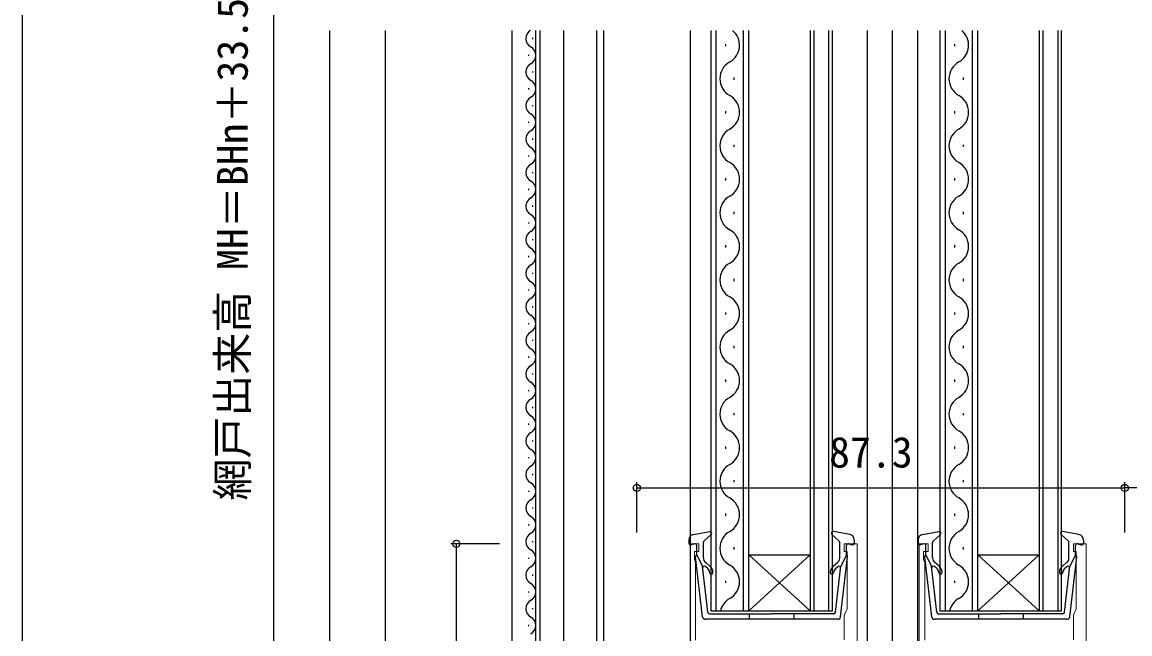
# Model space of a CAD drawing. Units: millimetres, scale not verified. Extents: x -437 to 438, y -331 to 329.
# Drawn here: x -436.9 to -238.7, y -135.7 to -26.3 of the extents above; entities that cross this region are included whole.
import ezdxf
from ezdxf.enums import TextEntityAlignment as Align

# ---------------------------------------------------------------- set-up
doc = ezdxf.new("R2010")
doc.units = ezdxf.units.MM
doc.header["$LTSCALE"] = 2
doc.layers.add('0-2_YKK_11', color=7, linetype='Continuous', lineweight=18)
for name, color, linetype in [('0-4_YKK_12', 2, 'Continuous'), ('0-5_YKK_13', 4, 'Continuous'), ('0-7_YKK_D', 6, 'Continuous'), ('0-8_YKK_ZWAK', 7, 'Continuous'), ('0-9_YSS_K', 3, 'Continuous')]:
    doc.layers.add(name, color=color, linetype=linetype)
doc.styles.add('ＭＳ ゴシック', font='')
doc.styles.get('ＭＳ ゴシック').set_extended_font_data('MS Gothic')

msp = doc.modelspace()

# ---------------------------------------------------------------- linework, layer by layer
at = {"layer": '0-2_YKK_11'}
for points in [[(-316.395, -136.824), (-316.395, -122.897), (-316.495, -122.674), (-316.595, -122.45), (-316.595, -120.997), (-315.795, -120.997), (-315.795, -119.597), (-317.395, -119.597), (-317.395, -137.097)], [(-289.795, -120.997), (-289.795, -119.597), (-287.495, -119.597)], [(-287.495, -119.597), (-287.495, -193.597)], [(-275.395, -136.824), (-275.395, -122.897), (-275.495, -122.674), (-275.595, -122.45), (-275.595, -120.997), (-274.795, -120.997), (-274.795, -119.597), (-276.395, -119.597), (-276.395, -137.097)], [(-248.795, -120.997), (-248.795, -119.597), (-246.495, -119.597)], [(-246.495, -119.597), (-246.495, -193.597)], [(-289.795, -136.797), (-289.795, -132.297), (-289.41, -131.509), (-289.295, -131.272), (-289.295, -120.997), (-289.795, -120.997)], [(-248.795, -136.797), (-248.795, -132.297), (-248.41, -131.509), (-248.295, -131.272), (-248.295, -120.997), (-248.795, -120.997)]]:
    msp.add_lwpolyline(points, dxfattribs=at)
at = {"layer": '0-4_YKK_12'}
for p, q in [((-349.195, -206.097), (-349.195, -27.747)), ((-344.995, -169.905), (-344.995, -27.747)), ((-344.195, -169.097), (-344.195, -27.747)), ((-339.995, -169.097), (-339.995, -27.747)), ((-334.095, -170.787), (-334.095, -27.747)), ((-332.895, -27.747), (-332.895, -163.982)), ((-317.395, -27.747), (-317.395, -192.597)), ((-313.695, -27.747), (-313.695, -131.597)), ((-312.695, -131.597), (-312.695, -27.747)), ((-307.895, -27.747), (-307.895, -131.597)), ((-295.895, -27.747), (-295.895, -131.597)), ((-295.195, -131.597), (-295.195, -27.747)), ((-292.595, -27.747), (-292.595, -131.597)), ((-285.695, -27.747), (-285.695, -145.979)), ((-281.195, -27.747), (-281.195, -192.593)), ((-276.695, -27.747), (-276.695, -192.593)), ((-272.695, -27.747), (-272.695, -131.597)), ((-271.695, -131.597), (-271.695, -27.747)), ((-266.895, -27.747), (-266.895, -131.597)), ((-254.895, -27.747), (-254.895, -131.597)), ((-254.195, -131.597), (-254.195, -27.747)), ((-251.595, -27.747), (-251.595, -131.597)), ((-345.495, -29.302), (-345.495, -29.102)), ((-311.055, -30.197), (-311.055, -30.597)), ((-270.055, -30.197), (-270.055, -30.597)), ((-346.255, -32.302), (-346.255, -32.102)), ((-345.495, -35.302), (-345.495, -35.102)), ((-309.535, -36.197), (-309.535, -36.597)), ((-268.535, -36.197), (-268.535, -36.597)), ((-346.255, -38.302), (-346.255, -38.102)), ((-345.495, -41.302), (-345.495, -41.102)), ((-311.055, -42.197), (-311.055, -42.597)), ((-270.055, -42.197), (-270.055, -42.597)), ((-346.255, -44.302), (-346.255, -44.102)), ((-345.495, -47.302), (-345.495, -47.102)), ((-309.535, -48.197), (-309.535, -48.597)), ((-268.535, -48.197), (-268.535, -48.597)), ((-346.255, -50.302), (-346.255, -50.102)), ((-345.495, -53.302), (-345.495, -53.102)), ((-311.055, -54.197), (-311.055, -54.597)), ((-270.055, -54.197), (-270.055, -54.597)), ((-346.255, -56.302), (-346.255, -56.102)), ((-345.495, -59.302), (-345.495, -59.102)), ((-309.535, -60.197), (-309.535, -60.597)), ((-268.535, -60.197), (-268.535, -60.597)), ((-346.255, -62.302), (-346.255, -62.102)), ((-345.495, -65.302), (-345.495, -65.102)), ((-311.055, -66.197), (-311.055, -66.597)), ((-270.055, -66.197), (-270.055, -66.597)), ((-346.255, -68.302), (-346.255, -68.102)), ((-345.495, -71.302), (-345.495, -71.102)), ((-309.535, -72.197), (-309.535, -72.597)), ((-268.535, -72.197), (-268.535, -72.597)), ((-346.255, -74.302), (-346.255, -74.102)), ((-345.495, -77.302), (-345.495, -77.102)), ((-311.055, -78.197), (-311.055, -78.597)), ((-270.055, -78.197), (-270.055, -78.597)), ((-346.255, -80.302), (-346.255, -80.102)), ((-345.495, -83.302), (-345.495, -83.102)), ((-309.535, -84.197), (-309.535, -84.597)), ((-268.535, -84.197), (-268.535, -84.597)), ((-346.255, -86.302), (-346.255, -86.102)), ((-345.495, -89.302), (-345.495, -89.102)), ((-311.055, -90.197), (-311.055, -90.597)), ((-270.055, -90.197), (-270.055, -90.597)), ((-346.255, -92.302), (-346.255, -92.102)), ((-345.495, -95.302), (-345.495, -95.102)), ((-309.535, -96.197), (-309.535, -96.597)), ((-268.535, -96.197), (-268.535, -96.597)), ((-346.255, -98.302), (-346.255, -98.102)), ((-345.495, -101.302), (-345.495, -101.102)), ((-311.055, -102.197), (-311.055, -102.597)), ((-270.055, -102.197), (-270.055, -102.597)), ((-346.255, -104.302), (-346.255, -104.102)), ((-345.495, -107.302), (-345.495, -107.102)), ((-309.535, -108.197), (-309.535, -108.597)), ((-268.535, -108.197), (-268.535, -108.597)), ((-346.255, -110.302), (-346.255, -110.102)), ((-345.495, -113.302), (-345.495, -113.102)), ((-311.055, -114.197), (-311.055, -114.597)), ((-270.055, -114.197), (-270.055, -114.597)), ((-346.255, -116.302), (-346.255, -116.102)), ((-345.495, -119.302), (-345.495, -119.102)), ((-309.535, -120.197), (-309.535, -120.597)), ((-268.535, -120.197), (-268.535, -120.597)), ((-346.255, -122.302), (-346.255, -122.102)), ((-306.895, -121.597), (-295.895, -121.597)), ((-306.895, -131.597), (-295.895, -121.597)), ((-295.895, -131.597), (-306.895, -121.597)), ((-265.895, -121.597), (-254.895, -121.597)), ((-265.895, -131.597), (-254.895, -121.597)), ((-254.895, -131.597), (-265.895, -121.597)), ((-345.495, -125.302), (-345.495, -125.102)), ((-311.055, -126.197), (-311.055, -126.597)), ((-270.055, -126.197), (-270.055, -126.597)), ((-346.255, -128.302), (-346.255, -128.102)), ((-345.495, -131.302), (-345.495, -131.102)), ((-306.895, -131.597), (-295.895, -131.597)), ((-265.895, -131.597), (-254.895, -131.597)), ((-346.255, -134.302), (-346.255, -134.102))]:
    msp.add_line(p, q, dxfattribs=at)
for points in [[(-313.695, -131.597), (-306.895, -131.597), (-306.895, -27.747)], [(-295.895, -131.597), (-291.895, -131.597), (-291.895, -27.747)], [(-272.695, -131.597), (-265.895, -131.597), (-265.895, -27.747)], [(-254.895, -131.597), (-250.895, -131.597), (-250.895, -27.747)]]:
    msp.add_lwpolyline(points, dxfattribs=at)
for centre, radius, start, end in [((-345.036, -29.202), 1.718, 122.17434, 240.79746), ((-311.972, -30.397), 3.437, 299.20254, 50.44934), ((-270.972, -30.397), 3.437, 299.20254, 50.44934), ((-346.713, -32.202), 1.718, 299.20255, 60.79746), ((-308.618, -36.397), 3.437, 119.20254, 240.79746), ((-267.618, -36.397), 3.437, 119.20254, 240.79746), ((-345.036, -35.202), 1.718, 119.20255, 240.79746), ((-346.713, -38.202), 1.718, 299.20255, 60.79746), ((-311.972, -42.397), 3.437, 299.20254, 60.79746), ((-270.972, -42.397), 3.437, 299.20254, 60.79746), ((-345.036, -41.202), 1.718, 119.20255, 240.79746), ((-346.713, -44.202), 1.718, 299.20255, 60.79746), ((-308.618, -48.397), 3.437, 119.20254, 240.79746), ((-267.618, -48.397), 3.437, 119.20254, 240.79746), ((-345.036, -47.202), 1.718, 119.20255, 240.79746), ((-346.713, -50.202), 1.718, 299.20255, 60.79746), ((-311.972, -54.397), 3.437, 299.20254, 60.79746), ((-270.972, -54.397), 3.437, 299.20254, 60.79746), ((-345.036, -53.202), 1.718, 119.20255, 240.79746), ((-346.713, -56.202), 1.718, 299.20255, 60.79746), ((-308.618, -60.397), 3.437, 119.20254, 240.79746), ((-267.618, -60.397), 3.437, 119.20254, 240.79746), ((-345.036, -59.202), 1.718, 119.20255, 240.79746), ((-346.713, -62.202), 1.718, 299.20255, 60.79746), ((-311.972, -66.397), 3.437, 299.20254, 60.79746), ((-270.972, -66.397), 3.437, 299.20254, 60.79746), ((-345.036, -65.202), 1.718, 119.20255, 240.79746), ((-346.713, -68.202), 1.718, 299.20255, 60.79746), ((-345.036, -71.202), 1.718, 119.20255, 240.79746), ((-308.618, -72.397), 3.437, 119.20254, 240.79746), ((-267.618, -72.397), 3.437, 119.20254, 240.79746), ((-346.713, -74.202), 1.718, 299.20255, 60.79746), ((-345.036, -77.202), 1.718, 119.20255, 240.79746), ((-311.972, -78.397), 3.437, 299.20254, 60.79746), ((-270.972, -78.397), 3.437, 299.20254, 60.79746), ((-346.713, -80.202), 1.718, 299.20255, 60.79746), ((-345.036, -83.202), 1.718, 119.20255, 240.79746), ((-308.618, -84.397), 3.437, 119.20254, 240.79746), ((-267.618, -84.397), 3.437, 119.20254, 240.79746), ((-346.713, -86.202), 1.718, 299.20255, 60.79746), ((-345.036, -89.202), 1.718, 119.20255, 240.79746), ((-311.972, -90.397), 3.437, 299.20254, 60.79746), ((-270.972, -90.397), 3.437, 299.20254, 60.79746), ((-346.713, -92.202), 1.718, 299.20255, 60.79746), ((-345.036, -95.202), 1.718, 119.20255, 240.79746), ((-308.618, -96.397), 3.437, 119.20254, 240.79746), ((-267.618, -96.397), 3.437, 119.20254, 240.79746), ((-346.713, -98.202), 1.718, 299.20255, 60.79746), ((-345.036, -101.202), 1.718, 119.20255, 240.79746), ((-311.972, -102.397), 3.437, 299.20254, 60.79746), ((-270.972, -102.397), 3.437, 299.20254, 60.79746), ((-346.713, -104.202), 1.718, 299.20255, 60.79746), ((-345.036, -107.202), 1.718, 119.20255, 240.79746), ((-308.618, -108.397), 3.437, 119.20254, 240.79746), ((-267.618, -108.397), 3.437, 119.20254, 240.79746), ((-346.713, -110.202), 1.718, 299.20255, 60.79746), ((-345.036, -113.202), 1.718, 119.20255, 240.79746), ((-311.972, -114.397), 3.437, 299.20254, 60.79746), ((-270.972, -114.397), 3.437, 299.20254, 60.79746), ((-346.713, -116.202), 1.718, 299.20255, 60.79746), ((-345.036, -119.202), 1.718, 119.20255, 240.79746), ((-308.618, -120.397), 3.437, 119.20254, 240.79746), ((-267.618, -120.397), 3.437, 119.20254, 240.79746), ((-346.713, -122.202), 1.718, 299.20255, 60.79746), ((-345.036, -125.202), 1.718, 119.20255, 240.79746), ((-311.972, -126.397), 3.437, 299.20254, 60.79746), ((-270.972, -126.397), 3.437, 299.20254, 60.79746), ((-346.713, -128.202), 1.718, 299.20255, 60.79746), ((-345.036, -131.202), 1.718, 119.20255, 240.79746), ((-308.618, -132.397), 3.437, 119.20254, 166.53959), ((-267.618, -132.397), 3.437, 119.20254, 166.53959), ((-346.713, -134.202), 1.718, 299.20255, 60.79746)]:
    msp.add_arc(centre, radius, start, end, dxfattribs=at)
at = {"layer": '0-5_YKK_13'}
for p, q in [((-316.777, -117.949), (-313.85, -117.405)), ((-314.897, -119.111), (-313.593, -117.922)), ((-290.693, -119.111), (-291.997, -117.922)), ((-288.812, -117.949), (-291.74, -117.405)), ((-275.777, -117.949), (-272.85, -117.405)), ((-273.897, -119.111), (-272.593, -117.922)), ((-249.693, -119.111), (-250.997, -117.922)), ((-247.812, -117.949), (-250.74, -117.405)), ((-317.595, -118.932), (-317.595, -119.5)), ((-316.575, -119.611), (-317.214, -119.789)), ((-316.195, -121.6), (-316.195, -119.9)), ((-314.995, -122.134), (-314.995, -119.333)), ((-290.595, -122.134), (-290.595, -119.333)), ((-289.395, -121.6), (-289.395, -119.9)), ((-289.014, -119.611), (-288.375, -119.789)), ((-287.995, -118.932), (-287.995, -119.5)), ((-276.595, -118.932), (-276.595, -119.5)), ((-275.575, -119.611), (-276.214, -119.789)), ((-275.195, -121.6), (-275.195, -119.9)), ((-273.995, -122.134), (-273.995, -119.333)), ((-249.595, -122.134), (-249.595, -119.333)), ((-248.395, -121.6), (-248.395, -119.9)), ((-248.014, -119.611), (-247.375, -119.789)), ((-246.995, -118.932), (-246.995, -119.5)), ((-315.146, -132.658), (-316.393, -121.918)), ((-316.195, -121.6), (-315.182, -123.6)), ((-290.444, -132.658), (-289.197, -121.918)), ((-289.395, -121.6), (-290.408, -123.6)), ((-274.146, -132.658), (-275.393, -121.918)), ((-275.195, -121.6), (-274.182, -123.6)), ((-249.444, -132.658), (-248.197, -121.918)), ((-248.395, -121.6), (-249.408, -123.6)), ((-314.226, -131.835), (-315.182, -123.6)), ((-314.216, -124.037), (-314.652, -123.671)), ((-313.831, -123.577), (-314.638, -122.9)), ((-291.759, -123.577), (-290.952, -122.9)), ((-291.373, -124.037), (-290.938, -123.671)), ((-291.364, -131.835), (-290.408, -123.6)), ((-290.447, -123.87), (-290.44, -123.877)), ((-273.226, -131.835), (-274.182, -123.6)), ((-273.216, -124.037), (-273.652, -123.671)), ((-272.831, -123.577), (-273.638, -122.9)), ((-250.759, -123.577), (-249.952, -122.9)), ((-250.373, -124.037), (-249.938, -123.671)), ((-250.364, -131.835), (-249.408, -123.6)), ((-249.447, -123.87), (-249.44, -123.877)), ((-313.928, -132.1), (-302.795, -132.1)), ((-306.795, -132.1), (-306.795, -133.1)), ((-291.662, -132.1), (-302.795, -132.1)), ((-298.795, -132.1), (-298.795, -133.1)), ((-272.928, -132.1), (-261.795, -132.1)), ((-265.795, -132.1), (-265.795, -133.1)), ((-250.662, -132.1), (-261.795, -132.1)), ((-257.795, -132.1), (-257.795, -133.1)), ((-290.94, -133.1), (-314.65, -133.1)), ((-249.94, -133.1), (-273.65, -133.1))]:
    msp.add_line(p, q, dxfattribs=at)
for centre, radius, start, end in [((-316.595, -118.932), 1, 100.51214, 180), ((-313.795, -117.7), 0.3, 312.35531, 100.51214), ((-291.795, -117.7), 0.3, 79.48786, 227.64469), ((-288.995, -118.932), 1, 0, 79.48786), ((-275.595, -118.932), 1, 100.51214, 180), ((-272.795, -117.7), 0.3, 312.35531, 100.51214), ((-250.795, -117.7), 0.3, 79.48786, 227.64469), ((-247.995, -118.932), 1, 0, 79.48786), ((-317.295, -119.5), 0.3, 180, 285.56536), ((-316.495, -119.9), 0.3, 0, 105.56536), ((-314.695, -119.333), 0.3, 132.35531, 180), ((-290.895, -119.333), 0.3, 0, 47.64469), ((-289.095, -119.9), 0.3, 74.43464, 180), ((-288.295, -119.5), 0.3, 254.43464, 0), ((-276.295, -119.5), 0.3, 180, 285.56536), ((-275.495, -119.9), 0.3, 0, 105.56536), ((-273.695, -119.333), 0.3, 132.35531, 180), ((-249.895, -119.333), 0.3, 0, 47.64469), ((-248.095, -119.9), 0.3, 74.43464, 180), ((-247.295, -119.5), 0.3, 254.43464, 0), ((-316.095, -121.883), 0.3, 109.47122, 186.62089), ((-313.995, -122.134), 1, 180, 229.99999), ((-291.595, -122.134), 1, 310.00001, 0), ((-289.495, -121.883), 0.3, 353.37911, 70.52878), ((-275.095, -121.883), 0.3, 109.47122, 186.62089), ((-272.995, -122.134), 1, 180, 229.99999), ((-250.595, -122.134), 1, 310.00001, 0), ((-248.495, -121.883), 0.3, 353.37911, 70.52878), ((-314.845, -123.901), 0.3, 49.99999, 186.62089), ((-314.795, -124.726), 0.9, 0, 49.99999), ((-313.595, -124.726), 0.3, 180, 0), ((-314.795, -124.726), 1.5, 0, 49.99999), ((-290.795, -124.726), 1.5, 130.00001, 180), ((-291.995, -124.726), 0.3, 180, 0), ((-290.795, -124.726), 0.9, 130.00001, 180), ((-290.745, -123.901), 0.3, 353.37911, 130.00001), ((-273.845, -123.901), 0.3, 49.99999, 186.62089), ((-273.795, -124.726), 0.9, 0, 49.99999), ((-272.595, -124.726), 0.3, 180, 0), ((-273.795, -124.726), 1.5, 0, 49.99999), ((-249.795, -124.726), 1.5, 130.00001, 180), ((-250.995, -124.726), 0.3, 180, 0), ((-249.795, -124.726), 0.9, 130.00001, 180), ((-249.745, -123.901), 0.3, 353.37911, 130.00001), ((-314.65, -132.6), 0.5, 186.62089, 270), ((-313.928, -131.8), 0.3, 186.62089, 270), ((-291.662, -131.8), 0.3, 270, 353.37911), ((-290.94, -132.6), 0.5, 270, 353.37911), ((-273.65, -132.6), 0.5, 186.62089, 270), ((-272.928, -131.8), 0.3, 186.62089, 270), ((-250.662, -131.8), 0.3, 270, 353.37911), ((-249.94, -132.6), 0.5, 270, 353.37911)]:
    msp.add_arc(centre, radius, start, end, dxfattribs=at)
at = {"layer": '0-7_YKK_D'}
for p, q in [((-391.9, 118.103), (-391.9, -209.097)), ((-326.895, -117.597), (-326.895, -108.597)), ((-239.595, -117.597), (-239.595, -108.597)), ((-239.595, -117.597), (-239.595, -108.597)), ((-326.895, -109.597), (-239.595, -109.597)), ((-206.596, -109.597), (-239.595, -109.597)), ((-351.495, -119.597), (-360.202, -119.596)), ((-359.205, -193.595), (-359.202, -119.596))]:
    msp.add_line(p, q, dxfattribs=at)
for centre in [(-326.895, -109.597), (-239.595, -109.597), (-239.595, -109.597), (-359.202, -119.596)]:
    msp.add_circle(centre, 0.637, dxfattribs=at)
at = {"layer": '0-8_YKK_ZWAK'}
msp.add_line((-436.9, 293.8), (-436.9, -331.2), dxfattribs=at)
at = {"layer": '0-9_YSS_K'}
for p, q in [((-381.9, -27.747), (-381.9, -283.457)), ((-371.9, -273.458), (-371.9, -27.747))]:
    msp.add_line(p, q, dxfattribs=at)

# ---------------------------------------------------------------- texts
at = {"layer": '0-7_YKK_D', "style": 'ＭＳ ゴシック'}
msp.add_text('網戸出来高 MH＝BHn＋33.5', height=5.499, rotation=90, dxfattribs=at).set_placement((-394.88, -111.847), align=Align.BOTTOM_LEFT)
msp.add_text('87.3', height=5.499, dxfattribs=at).set_placement((-292.513, -107.597), align=Align.BOTTOM_LEFT)

doc.saveas('drawing.dxf')
